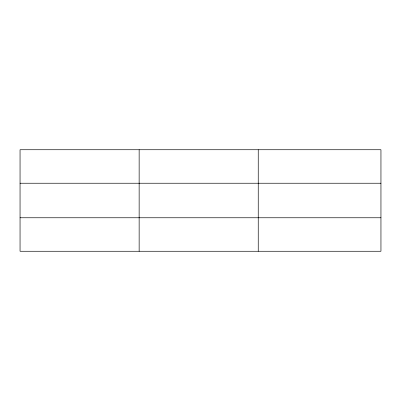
<?xml version="1.0" encoding="UTF-8"?>
<svg xmlns="http://www.w3.org/2000/svg" width="401" height="401" viewBox="0 0 401 401"><rect width="100%" height="100%" fill="white"/><g stroke="black" fill="none" stroke-linecap="round" stroke-linejoin="round"><path stroke-width="0.6" d="M139.147 251.267L139.147 149.733M258.244 251.267L258.244 149.733M380.95 217.763L380.95 251.267L20.05 251.267L20.05 149.733L380.95 149.733L380.95 217.763L20.05 217.763M20.05 183.237L380.95 183.237"/></g></svg>
